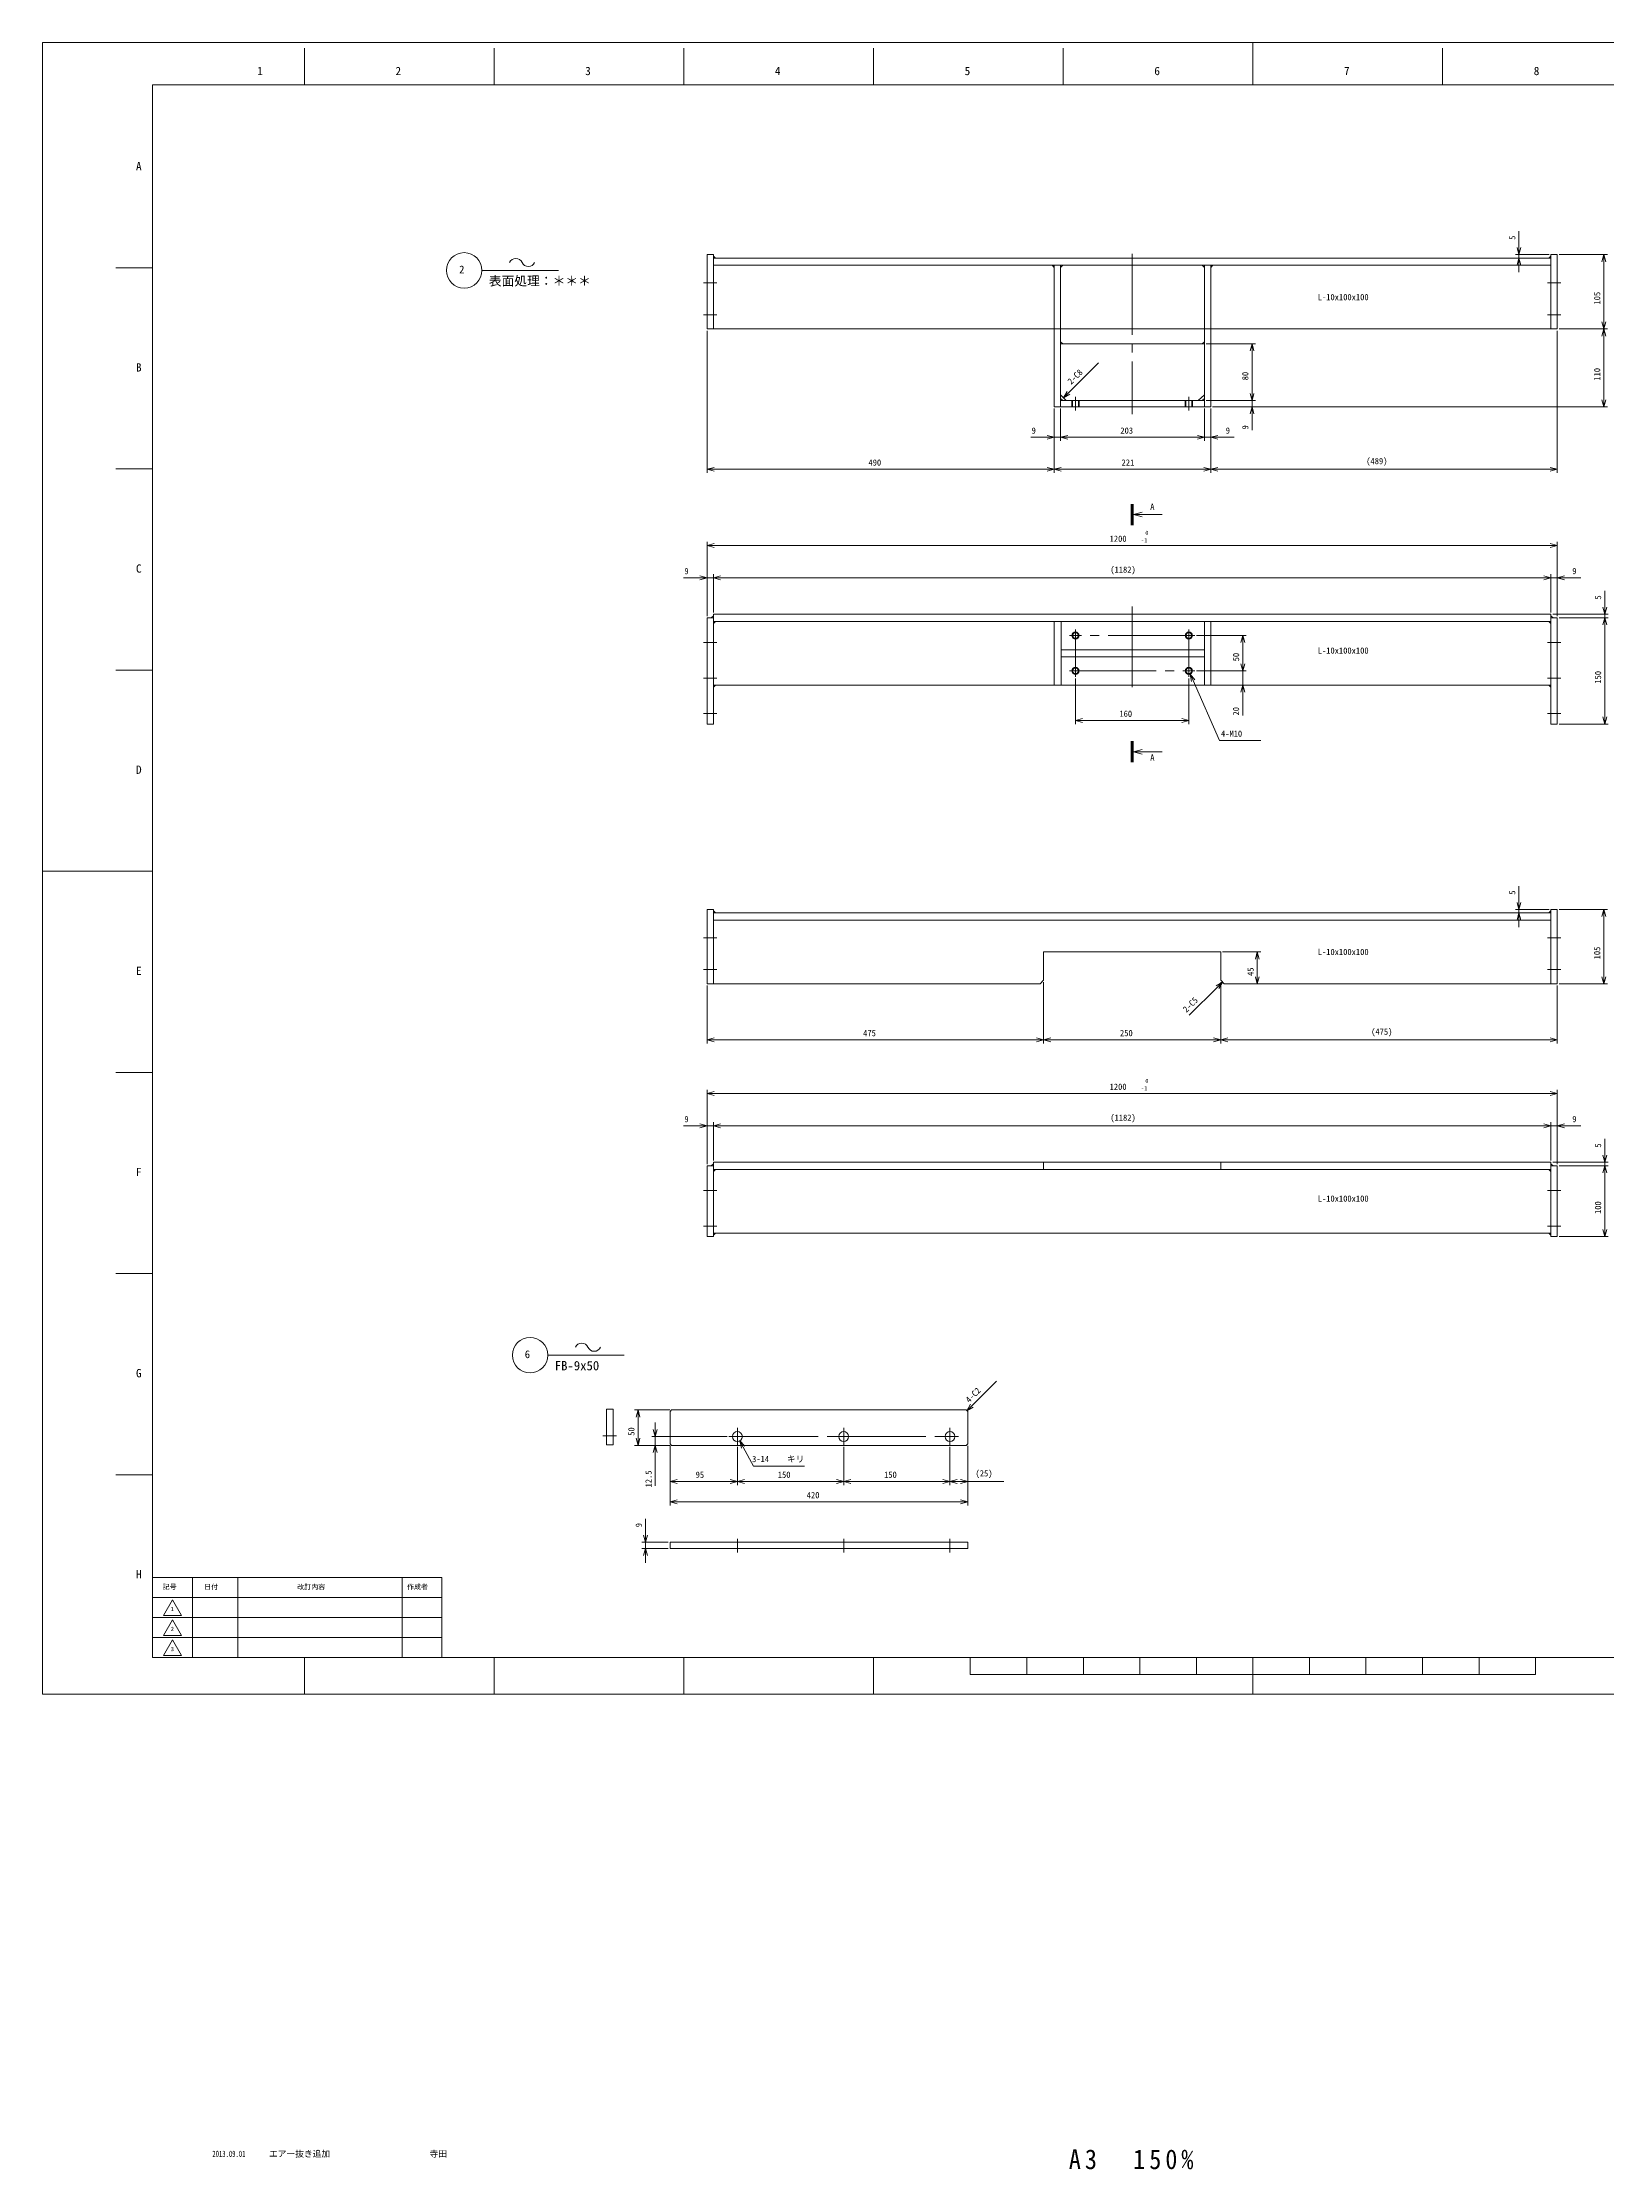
# Model space of a CAD drawing. Units: millimetres at full size. Extents: x -1656 to 1656, y -1827 to 1175.
# Drawn here: x -1656 to 552, y -1827 to 1175 of the extents above; entities that cross this region are included whole.
import ezdxf
from ezdxf.enums import TextEntityAlignment as Align

# ---------------------------------------------------------------- set-up
doc = ezdxf.new("R2010")
doc.units = ezdxf.units.MM
doc.header["$LTSCALE"] = 12.6647
doc.linetypes.add('CHAIN2', pattern=[12, 9, -1, 1, -1])
for name, color, linetype, lineweight in [('0-0_90_FRAME', 2, 'Continuous', 9), ('0-1_91_BLANK', 6, 'Continuous', 9), ('0-2_08_DIM', 3, 'Continuous', 9), ('0-3_04_HIDDEN', 7, 'Continuous', 9), ('0-4_0', 134, 'Continuous', 9), ('0-5_05_CENTER', 2, 'CHAIN2', 9)]:
    doc.layers.add(name, color=color, linetype=linetype, lineweight=lineweight)
doc.layers.add('0-8', color=7, linetype='Continuous')
doc.styles.add('ＭＳ ゴシック', font='')
doc.styles.add('ＭＳ Ｐゴシック', font='')
doc.styles.get('ＭＳ ゴシック').set_extended_font_data('MS Gothic')
doc.styles.get('ＭＳ Ｐゴシック').set_extended_font_data('MS PGothic')

# ---------------------------------------------------------------- blocks, each defined once
blk = doc.blocks.new('p1ba05')
at = {"layer": '0-2_08_DIM'}
for centre, start, end in [((-2.954, 0.285), 24.22764, 155.57578), ((0, 1.621), 204.22764, 335.57578)]:
    blk.add_arc(centre, 1.621, start, end, dxfattribs=at)
blk = doc.blocks.new('M10Tz_1')
at = {"layer": '0-4_0'}
for radius in [5, 4]:
    blk.add_circle((0, 0), radius, dxfattribs=at)
at = {"layer": '0-5_05_CENTER'}
for p, q in [((8.34, 0), (-8.34, 0)), ((0, -8.34), (0, 8.34))]:
    blk.add_line(p, q, dxfattribs=at)
blk = doc.blocks.new('seca02')
at = {"layer": '0-4_0'}
for q in [(3.5, 0.804), (3.5, -0.804), (10.635, 0)]:
    blk.add_line((0.5, 0), q, dxfattribs=at)
blk.add_solid([(-0.5, 3.763), (-0.5, -3.763), (0.5, 3.763), (0.5, -3.763)], dxfattribs=at)
blk = doc.blocks.new('AM_BALLOON1')
at = {"layer": '0-2_08_DIM'}
blk.add_circle((0, 0), 5, dxfattribs=at)
blk = doc.blocks.new('_Open30')
at = {"layer": '0-2_08_DIM'}
blk.add_line((0, 0), (-1, 0), dxfattribs=at)
blk.add_lwpolyline([(-1, 0.268), (0, 0), (-1, -0.268)], dxfattribs=at)

msp = doc.modelspace()

# ---------------------------------------------------------------- linework, layer by layer
at = {"layer": '0-0_90_FRAME', "color": 6}
for p, q in [((51.77, 1175.44), (51.77, 1115.59)), ((-1656.41, 5.48), (-1501.02, 5.48)), ((-347.06, -1128.56), (-347.06, -1104.63)), ((-267.3, -1128.56), (-267.3, -1104.63)), ((-187.53, -1128.56), (-187.53, -1104.63)), ((-107.76, -1128.56), (-107.76, -1104.63)), ((-28, -1128.56), (-28, -1104.63)), ((51.77, -1156.24), (51.77, -1104.63)), ((131.53, -1128.56), (131.53, -1104.63)), ((211.3, -1128.56), (211.3, -1104.63)), ((291.07, -1128.56), (291.07, -1104.63)), ((370.83, -1128.56), (370.83, -1104.63)), ((450.6, -1128.56), (450.6, -1104.63)), ((-347.06, -1128.56), (450.6, -1128.56))]:
    msp.add_line(p, q, dxfattribs=at)
at = {"layer": '0-0_90_FRAME'}
for p, q in [((-1286.9, 1115.59), (-1286.9, 1167.44)), ((-1019.17, 1115.59), (-1019.17, 1167.44)), ((-751.44, 1115.59), (-751.44, 1167.44)), ((-483.7, 1115.59), (-483.7, 1167.44)), ((-215.97, 1115.59), (-215.97, 1167.44)), ((319.5, 1115.59), (319.5, 1167.44)), ((-1501.02, 857.45), (-1552.87, 857.45)), ((-1501.02, 573.46), (-1552.87, 573.46)), ((-1501.02, 289.47), (-1552.87, 289.47)), ((-1501.02, -278.51), (-1552.87, -278.51)), ((-1501.02, -562.5), (-1552.87, -562.5)), ((-1501.02, -846.49), (-1552.87, -846.49)), ((-1286.9, -1156.24), (-1286.9, -1104.63)), ((-1019.17, -1156.24), (-1019.17, -1104.63)), ((-751.44, -1156.24), (-751.44, -1104.63)), ((-483.7, -1156.24), (-483.7, -1104.63))]:
    msp.add_line(p, q, dxfattribs=at)
at = {"layer": '0-0_90_FRAME', "color": 134}
for p, q in [((-1501.02, -1019.77), (-1093.02, -1019.77)), ((-1445.02, -1104.63), (-1445.02, -991.48)), ((-1381.02, -1104.63), (-1381.02, -991.48)), ((-1149.02, -1104.63), (-1149.02, -991.48)), ((-1501.02, -1048.06), (-1093.02, -1048.06)), ((-1501.02, -1076.34), (-1093.02, -1076.34))]:
    msp.add_line(p, q, dxfattribs=at)
at = {"layer": '0-0_90_FRAME', "color": 6}
msp.add_lwpolyline([(-1501.02, -1104.63), (1604.56, -1104.63), (1604.56, 1115.59), (-1501.02, 1115.59)], close=True, dxfattribs=at)
at = {"layer": '0-0_90_FRAME', "color": 134}
for points in [[(-1501.02, -1104.63), (-1093.02, -1104.63), (-1093.02, -991.48), (-1501.02, -991.48)], [(-1485.75, -1045.05), (-1473.02, -1023), (-1460.29, -1045.05)], [(-1485.75, -1073.34), (-1473.02, -1051.29), (-1460.29, -1073.34)], [(-1485.75, -1101.62), (-1473.02, -1079.58), (-1460.29, -1101.62)]]:
    msp.add_lwpolyline(points, close=True, dxfattribs=at)
at = {"layer": '0-1_91_BLANK'}
msp.add_lwpolyline([(-1656.41, -1156.24), (1656.41, -1156.24), (1656.41, 1175.44), (-1656.41, 1175.44)], close=True, dxfattribs=at)
at = {"layer": '0-2_08_DIM'}
for p, q in [((427.24, 886.06), (427.24, 909.06)), ((469.83, 876.06), (422.24, 876.06)), ((469.83, 871.06), (422.24, 871.06)), ((427.24, 871.06), (427.24, 876.06)), ((483.83, 876.06), (552.05, 876.06)), ((-1036.32, 853.75), (-928.42, 853.75)), ((427.24, 861.06), (427.24, 851.06)), ((547.05, 781.06), (547.05, 866.06)), ((-718.68, 768.56), (-718.68, 568)), ((481.33, 768.56), (481.33, 568)), ((483.83, 771.06), (552.05, 771.06)), ((483.83, 771.06), (552.05, 771.06)), ((547.05, 761.06), (547.05, 671.06)), ((-208.56, 681.09), (-166, 723.11)), ((-14.17, 750.06), (55.46, 750.06)), ((50.46, 680.06), (50.46, 740.06)), ((-14.17, 670.06), (55.46, 670.06)), ((-14.17, 670.06), (55.46, 670.06)), ((-5.17, 661.06), (55.46, 661.06)), ((-5.17, 661.06), (552.05, 661.06)), ((50.46, 680.06), (50.46, 690.06)), ((50.46, 670.06), (50.46, 661.06)), ((-228.67, 658.56), (-228.67, 613.1)), ((-228.67, 658.56), (-228.67, 568)), ((-228.67, 658.56), (-228.67, 568)), ((-219.67, 658.56), (-219.67, 613.1)), ((-219.67, 658.56), (-219.67, 613.1)), ((-16.67, 658.56), (-16.67, 613.1)), ((-16.67, 658.56), (-16.67, 613.1)), ((-7.67, 658.56), (-7.67, 613.1)), ((-7.67, 658.56), (-7.67, 568)), ((-7.67, 658.56), (-7.67, 568)), ((50.46, 651.06), (50.46, 628.06)), ((-238.67, 618.1), (-261.67, 618.1)), ((-219.67, 618.1), (-228.67, 618.1)), ((-209.67, 618.1), (-199.67, 618.1)), ((-209.67, 618.1), (-26.67, 618.1)), ((-26.67, 618.1), (-36.67, 618.1)), ((-16.67, 618.1), (-7.67, 618.1)), ((2.33, 618.1), (25.33, 618.1)), ((-708.68, 573), (-238.67, 573)), ((-17.67, 573), (-218.67, 573)), ((2.33, 573), (471.33, 573)), ((-718.68, 365.79), (-718.68, 470.41)), ((-708.68, 465.41), (471.33, 465.41)), ((481.33, 365.79), (481.33, 470.41)), ((-718.68, 365.79), (-718.68, 424.77)), ((-709.68, 370.79), (-709.68, 424.77)), ((-709.68, 370.79), (-709.68, 424.77)), ((472.33, 370.79), (472.33, 424.77)), ((472.33, 370.79), (472.33, 424.77)), ((481.33, 365.79), (481.33, 424.77)), ((-728.68, 419.77), (-751.68, 419.77)), ((-709.68, 419.77), (-718.68, 419.77)), ((-699.68, 419.77), (-689.68, 419.77)), ((-699.68, 419.77), (462.33, 419.77)), ((462.33, 419.77), (452.33, 419.77)), ((472.33, 419.77), (481.33, 419.77)), ((491.33, 419.77), (514.33, 419.77)), ((548.33, 378.29), (548.33, 401.29)), ((474.83, 368.29), (553.33, 368.29)), ((483.83, 363.29), (553.33, 363.29)), ((483.83, 363.29), (553.33, 363.29)), ((548.33, 363.29), (548.33, 368.29)), ((-27.83, 338.29), (42.44, 338.29)), ((548.33, 353.29), (548.33, 343.29)), ((548.33, 353.29), (548.33, 223.29)), ((37.44, 298.29), (37.44, 328.29)), ((37.44, 298.29), (37.44, 308.29)), ((-198.67, 277.45), (-198.67, 213.35)), ((-38.67, 277.45), (-38.67, 213.35)), ((-27.83, 288.29), (42.44, 288.29)), ((-27.83, 288.29), (42.44, 288.29)), ((37.44, 288.29), (37.44, 268.29)), ((-5.17, 268.29), (42.44, 268.29)), ((37.44, 258.29), (37.44, 225.29)), ((-188.67, 218.35), (-48.67, 218.35)), ((483.83, 213.29), (553.33, 213.29)), ((427.24, -38.44), (427.24, -15.44)), ((469.83, -48.45), (422.24, -48.45)), ((469.83, -53.45), (422.24, -53.45)), ((427.24, -53.45), (427.24, -48.45)), ((483.83, -48.45), (552.05, -48.45)), ((547.05, -143.45), (547.05, -58.45)), ((427.24, -63.45), (427.24, -73.45)), ((8.83, -108.45), (62.87, -108.45)), ((57.87, -118.45), (57.87, -143.45)), ((-718.68, -155.95), (-718.68, -237.52)), ((-243.67, -150.95), (-243.67, -237.52)), ((-243.67, -150.95), (-243.67, -237.52)), ((1.76, -158.02), (-38.08, -197.86)), ((6.33, -150.95), (6.33, -237.52)), ((6.33, -150.95), (6.33, -237.52)), ((13.83, -153.45), (62.87, -153.45)), ((481.33, -155.95), (481.33, -237.52)), ((483.83, -153.45), (552.05, -153.45)), ((-708.68, -232.52), (-253.67, -232.52)), ((-3.67, -232.52), (-233.67, -232.52)), ((16.33, -232.52), (471.33, -232.52)), ((-718.68, -407.91), (-718.68, -303.29)), ((-708.68, -308.29), (471.33, -308.29)), ((481.33, -407.91), (481.33, -303.29)), ((-728.68, -353.94), (-751.68, -353.94)), ((-718.68, -407.91), (-718.68, -348.94)), ((-709.68, -353.94), (-718.68, -353.94)), ((-709.68, -402.91), (-709.68, -348.94)), ((-709.68, -402.91), (-709.68, -348.94)), ((-699.68, -353.94), (-689.68, -353.94)), ((-699.68, -353.94), (462.33, -353.94)), ((462.33, -353.94), (452.33, -353.94)), ((472.33, -402.91), (472.33, -348.94)), ((472.33, -402.91), (472.33, -348.94)), ((472.33, -353.94), (481.33, -353.94)), ((481.33, -407.91), (481.33, -348.94)), ((491.33, -353.94), (514.33, -353.94)), ((548.33, -395.41), (548.33, -372.41)), ((474.83, -405.41), (553.33, -405.41)), ((483.83, -410.41), (553.33, -410.41)), ((483.83, -410.41), (553.33, -410.41)), ((548.33, -410.41), (548.33, -405.41)), ((548.33, -420.41), (548.33, -430.41)), ((548.33, -420.41), (548.33, -500.41)), ((483.83, -510.41), (553.33, -510.41)), ((-943.34, -677.73), (-835.44, -677.73)), ((-344.72, -749.02), (-310.07, -714.36)), ((-771.3, -755.09), (-820.94, -755.09)), ((-815.94, -795.09), (-815.94, -765.09)), ((-791.77, -782.59), (-791.77, -772.59)), ((-771.3, -805.09), (-820.94, -805.09)), ((-690.35, -792.59), (-796.77, -792.59)), ((-771.3, -805.09), (-796.77, -805.09)), ((-791.77, -792.59), (-791.77, -805.09)), ((-770.8, -805.59), (-770.8, -861.05)), ((-770.8, -805.59), (-770.8, -889.86)), ((-675.8, -807.15), (-675.8, -861.05)), ((-675.8, -807.15), (-675.8, -861.05)), ((-525.8, -807.15), (-525.8, -861.05)), ((-525.8, -807.15), (-525.8, -861.05)), ((-375.8, -807.15), (-375.8, -861.05)), ((-375.8, -807.15), (-375.8, -861.05)), ((-350.8, -805.59), (-350.8, -861.05)), ((-350.8, -805.59), (-350.8, -889.86)), ((-791.77, -815.09), (-791.77, -862.09)), ((-685.8, -856.05), (-760.8, -856.05)), ((-665.8, -856.05), (-535.8, -856.05)), ((-515.8, -856.05), (-385.8, -856.05)), ((-365.8, -856.05), (-360.8, -856.05)), ((-350.8, -856.05), (-299.8, -856.05)), ((-760.8, -884.86), (-360.8, -884.86)), ((-805.48, -931.76), (-805.48, -908.76)), ((-773.3, -941.76), (-810.48, -941.76)), ((-773.3, -950.76), (-810.48, -950.76)), ((-805.48, -950.76), (-805.48, -941.76)), ((-805.48, -960.76), (-805.48, -970.76))]:
    msp.add_line(p, q, dxfattribs=at)
for points in [[(63.1, 190.21), (4.6, 190.21), (-32.62, 274.57)], [(-580.88, -834.57), (-652.98, -834.57), (-667.68, -807.53)]]:
    msp.add_lwpolyline(points, dxfattribs=at)
at = {"layer": '0-3_04_HIDDEN'}
for p, q in [((-709.68, 861.06), (472.33, 861.06)), ((-228.67, 861.06), (-228.67, 771.06)), ((-219.67, 771.06), (-219.67, 861.06)), ((-16.67, 771.06), (-16.67, 861.06)), ((-7.67, 861.06), (-7.67, 771.06)), ((-203.67, 661.06), (-203.67, 670.06)), ((-202.77, 661.06), (-202.77, 670.06)), ((-194.57, 661.06), (-194.57, 670.06)), ((-193.67, 661.06), (-193.67, 670.06)), ((-43.67, 661.06), (-43.67, 670.06)), ((-42.77, 661.06), (-42.77, 670.06)), ((-34.57, 661.06), (-34.57, 670.06)), ((-33.67, 661.06), (-33.67, 670.06)), ((-709.68, -63.45), (472.33, -63.45))]:
    msp.add_line(p, q, dxfattribs=at)
msp.add_lwpolyline([(-218.67, 308.29), (-16.67, 308.29), (-16.67, 318.29), (-218.67, 318.29)], close=True, dxfattribs=at)
at = {"layer": '0-4_0'}
for p, q in [((-228.67, 661.06), (-228.67, 771.06)), ((-219.67, 771.06), (-219.67, 661.06)), ((-16.67, 771.06), (-16.67, 661.06)), ((-7.67, 661.06), (-7.67, 771.06)), ((-219.67, 750.06), (-16.67, 750.06)), ((-228.67, 661.06), (-219.67, 661.06)), ((-211.67, 670.06), (-219.67, 678.06)), ((-16.67, 678.06), (-25.67, 670.06)), ((-7.67, 661.06), (-16.67, 661.06)), ((-709.68, 358.29), (472.33, 358.29)), ((-218.67, 358.29), (-218.67, 268.29)), ((-16.67, 358.29), (-16.67, 268.29)), ((6.33, -108.45), (-243.67, -108.45)), ((-709.68, -415.41), (472.33, -415.41)), ((-243.67, -405.41), (-243.67, -415.41)), ((6.33, -405.41), (6.33, -415.41))]:
    msp.add_line(p, q, dxfattribs=at)
for points in [[(-718.68, 771.06), (-718.68, 876.06), (-709.68, 876.06), (-709.68, 771.06)], [(-709.68, 771.06), (472.33, 771.06), (472.33, 871.06), (-709.68, 871.06)], [(481.33, 771.06), (481.33, 876.06), (472.33, 876.06), (472.33, 771.06)], [(-219.67, 661.06), (-16.67, 661.06), (-16.67, 670.06), (-219.67, 670.06)], [(-709.68, 213.29), (-718.68, 213.29), (-718.68, 363.29), (-709.68, 363.29)], [(-709.68, 268.29), (472.33, 268.29), (472.33, 368.29), (-709.68, 368.29)], [(472.33, 213.29), (481.33, 213.29), (481.33, 363.29), (472.33, 363.29)], [(-228.67, 358.29), (-7.67, 358.29), (-7.67, 268.29), (-228.67, 268.29)], [(-718.68, -153.45), (-718.68, -48.45), (-709.68, -48.45), (-709.68, -153.45)], [(481.33, -153.45), (481.33, -48.45), (472.33, -48.45), (472.33, -153.45)], [(-709.68, -510.41), (-718.68, -510.41), (-718.68, -410.41), (-709.68, -410.41)], [(-709.68, -505.41), (472.33, -505.41), (472.33, -405.41), (-709.68, -405.41)], [(472.33, -510.41), (481.33, -510.41), (481.33, -410.41), (472.33, -410.41)], [(-851.34, -804.13), (-851.34, -754.13), (-860.34, -754.13), (-860.34, -804.13)], [(-768.8, -755.09), (-352.8, -755.09), (-350.8, -757.09), (-350.8, -803.09), (-352.8, -805.09), (-768.8, -805.09), (-770.8, -803.09), (-770.8, -757.09)], [(-770.8, -941.76), (-350.8, -941.76), (-350.8, -950.76), (-770.8, -950.76)]]:
    msp.add_lwpolyline(points, close=True, dxfattribs=at)
at = {"layer": '0-4_0', "color": 3}
for points in [[(-709.68, 871.06), (-706.68, 871.06), (-709.68, 874.06)], [(472.33, 871.06), (472.33, 874.06), (469.33, 871.06)], [(-228.67, 861.06), (-228.67, 858.06), (-231.67, 861.06)], [(-219.67, 861.06), (-219.67, 858.06), (-216.67, 861.06)], [(-16.67, 861.06), (-16.67, 858.06), (-19.67, 861.06)], [(-7.67, 861.06), (-7.67, 858.06), (-4.67, 861.06)], [(-219.67, 750.06), (-219.67, 753.06), (-216.67, 750.06)], [(-16.67, 750.06), (-16.67, 753.06), (-19.67, 750.06)], [(-219.67, 670.06), (-219.67, 673.06), (-216.67, 670.06)], [(-16.67, 670.06), (-16.67, 673.06), (-19.67, 670.06)], [(-709.68, 363.29), (-712.68, 363.29), (-709.68, 366.29)], [(472.33, 363.29), (475.33, 363.29), (472.33, 366.29)], [(-709.68, 358.29), (-706.68, 358.29), (-709.68, 355.29)], [(472.33, 358.29), (469.33, 358.29), (472.33, 355.29)], [(-709.68, 268.29), (-706.68, 268.29), (-709.68, 265.29)], [(472.33, 268.29), (469.33, 268.29), (472.33, 265.29)], [(-709.68, -53.45), (-706.68, -53.45), (-709.68, -50.45)], [(472.33, -53.45), (472.33, -50.45), (469.33, -53.45)], [(-709.68, -410.41), (-712.68, -410.41), (-709.68, -407.41)], [(-709.68, -415.41), (-706.68, -415.41), (-709.68, -418.41)], [(472.33, -415.41), (469.33, -415.41), (472.33, -418.41)], [(472.33, -410.41), (475.33, -410.41), (472.33, -407.41)], [(-709.68, -505.41), (-706.68, -505.41), (-709.68, -508.41)], [(472.33, -505.41), (469.33, -505.41), (472.33, -508.41)]]:
    msp.add_lwpolyline(points, close=True, dxfattribs=at)
at = {"layer": '0-4_0'}
msp.add_lwpolyline([(6.33, -108.45), (6.33, -148.45), (11.33, -153.45), (472.33, -153.45), (472.33, -53.45), (-709.68, -53.45), (-709.68, -153.45), (-248.67, -153.45), (-243.67, -148.45), (-243.67, -108.45)], dxfattribs=at)
for centre in [(-675.8, -792.59), (-525.8, -792.59), (-375.8, -792.59)]:
    msp.add_circle(centre, 7, dxfattribs=at)
at = {"layer": '0-5_05_CENTER'}
for p, q in [((-118.67, 876.99), (-118.67, 650.88)), ((-704.68, 836.06), (-723.68, 836.06)), ((467.33, 836.06), (486.33, 836.06)), ((-704.68, 791.06), (-723.68, 791.06)), ((467.33, 791.06), (486.33, 791.06)), ((-198.67, 656.06), (-198.67, 675.06)), ((-38.67, 656.06), (-38.67, 675.06)), ((-118.67, 379.15), (-118.67, 255.24)), ((-704.68, 328.29), (-723.68, 328.29)), ((467.33, 328.29), (486.33, 328.29)), ((-704.68, 278.29), (-723.68, 278.29)), ((467.33, 278.29), (486.33, 278.29)), ((-704.68, 228.29), (-723.68, 228.29)), ((467.33, 228.29), (486.33, 228.29)), ((-704.68, -88.45), (-723.68, -88.45)), ((467.33, -88.45), (486.33, -88.45)), ((-704.68, -133.45), (-723.68, -133.45)), ((467.33, -133.45), (486.33, -133.45)), ((-704.68, -445.41), (-723.68, -445.41)), ((467.33, -445.41), (486.33, -445.41)), ((-704.68, -495.41), (-723.68, -495.41)), ((467.33, -495.41), (486.33, -495.41)), ((-675.8, -804.65), (-675.8, -780.54)), ((-525.8, -804.65), (-525.8, -780.54)), ((-375.8, -804.65), (-375.8, -780.54)), ((-846.41, -791.63), (-865.73, -791.63)), ((-663.74, -792.59), (-687.85, -792.59)), ((-675.8, -792.59), (-375.8, -792.59)), ((-513.74, -792.59), (-537.85, -792.59)), ((-363.74, -792.59), (-387.85, -792.59)), ((-675.8, -936.83), (-675.8, -956.15)), ((-525.8, -936.83), (-525.8, -956.15)), ((-375.8, -936.83), (-375.8, -956.15))]:
    msp.add_line(p, q, dxfattribs=at)
msp.add_lwpolyline([(-198.67, 288.29), (-38.67, 288.29), (-38.67, 338.29), (-198.67, 338.29)], close=True, dxfattribs=at)

# ---------------------------------------------------------------- block references
at = {"layer": '0-2_08_DIM'}
for name, p, xscale, yscale in [('AM_BALLOON1', (-1061.36, 853.79), 5, 5), ('p1ba05', (-970.77, 859.22), 6, 6), ('_Open30', (-228.67, 618.1), 10, 10), ('_Open30', (-16.67, 618.1), 10, 10), ('_Open30', (-16.67, 618.1), 10, 10), ('_Open30', (-228.67, 573), 10, 10), ('_Open30', (-7.67, 573), 10, 10), ('_Open30', (481.33, 573), 10, 10), ('_Open30', (481.33, 465.41), 10, 10), ('_Open30', (-718.68, 419.77), 10, 10), ('_Open30', (472.33, 419.77), 10, 10), ('_Open30', (472.33, 419.77), 10, 10), ('_Open30', (-38.67, 218.35), 10, 10), ('_Open30', (-243.67, -232.52), 10, 10), ('_Open30', (6.33, -232.52), 10, 10), ('_Open30', (481.33, -232.52), 10, 10), ('_Open30', (481.33, -308.29), 10, 10), ('_Open30', (-718.68, -353.94), 10, 10), ('_Open30', (472.33, -353.94), 10, 10), ('_Open30', (472.33, -353.94), 10, 10), ('AM_BALLOON1', (-968.37, -677.7), 5, 5), ('p1ba05', (-877.78, -672.26), 6, 6), ('_Open30', (-675.8, -856.05), 10, 10), ('_Open30', (-525.8, -856.05), 10, 10), ('_Open30', (-375.8, -856.05), 10, 10), ('_Open30', (-350.8, -856.05), 10, 10), ('_Open30', (-350.8, -884.86), 10, 10)]:
    msp.add_blockref(name, p, dxfattribs=dict(at, xscale=xscale, yscale=yscale))
at = {"layer": '0-2_08_DIM', "xscale": 10, "yscale": 10}
for p, rotation in [((427.24, 876.06), 270), ((427.24, 871.06), 90), ((547.05, 876.06), 90), ((547.05, 771.06), 270), ((547.05, 771.06), 90), ((50.46, 750.06), 90), ((-215.67, 674.06), 224.63202), ((50.46, 670.06), 270), ((50.46, 670.06), 270), ((50.46, 661.06), 90), ((547.05, 661.06), 270), ((-219.67, 618.1), 180), ((-219.67, 618.1), 180), ((-7.67, 618.1), 180), ((-718.68, 573), 180), ((-228.67, 573), 180), ((-7.67, 573), 180), ((-718.68, 465.41), 180), ((-709.68, 419.77), 180), ((-709.68, 419.77), 180), ((481.33, 419.77), 180), ((548.33, 368.29), 270), ((548.33, 363.29), 90), ((548.33, 363.29), 90), ((37.44, 338.29), 90), ((-36.66, 283.72), 113.80567), ((37.44, 288.29), 270), ((37.44, 288.29), 270), ((37.44, 268.29), 90), ((-198.67, 218.35), 180), ((548.33, 213.29), 270), ((427.24, -48.45), 270), ((427.24, -53.45), 90), ((547.05, -48.45), 90), ((57.87, -108.45), 90), ((8.83, -150.95), 45), ((57.87, -153.45), 270), ((547.05, -153.45), 270), ((-718.68, -232.52), 180), ((-243.67, -232.52), 180), ((6.33, -232.52), 180), ((-718.68, -308.29), 180), ((-709.68, -353.94), 180), ((-709.68, -353.94), 180), ((481.33, -353.94), 180), ((548.33, -405.41), 270), ((548.33, -410.41), 90), ((548.33, -410.41), 90), ((548.33, -510.41), 270), ((-351.8, -756.09), 225), ((-815.94, -755.09), 90), ((-815.94, -805.09), 270), ((-791.77, -792.59), 270), ((-791.77, -805.09), 90), ((-672.45, -798.74), 118.52896), ((-770.8, -856.05), 180), ((-675.8, -856.05), 180), ((-525.8, -856.05), 180), ((-375.8, -856.05), 180), ((-770.8, -884.86), 180), ((-805.48, -941.76), 270), ((-805.48, -950.76), 90)]:
    msp.add_blockref('_Open30', p, dxfattribs=dict(at, rotation=rotation))
at = {"layer": '0-4_0', "xscale": 4, "yscale": 4}
for p in [(-118.67, 509.02), (-118.67, 174.11)]:
    msp.add_blockref('seca02', p, dxfattribs=at)
at = {"layer": '0-4_0'}
for p in [(-198.67, 338.29), (-38.67, 338.29), (-198.67, 288.29), (-38.67, 288.29)]:
    msp.add_blockref('M10Tz_1', p, dxfattribs=at)

# ---------------------------------------------------------------- texts
at = {"layer": '0-0_90_FRAME', "color": 134}
for s, height, style, p in [('1', 11.73, 'ＭＳ ゴシック', (-1353.57, 1125.92)), ('2', 11.73, 'ＭＳ ゴシック', (-1158.37, 1125.92)), ('3', 11.73, 'ＭＳ ゴシック', (-890.64, 1125.92)), ('4', 11.73, 'ＭＳ ゴシック', (-622.9, 1125.92)), ('5', 11.73, 'ＭＳ ゴシック', (-355.17, 1125.92)), ('6', 11.73, 'ＭＳ ゴシック', (-87.43, 1125.92)), ('7', 11.73, 'ＭＳ ゴシック', (180.3, 1125.92)), ('8', 11.73, 'ＭＳ ゴシック', (448.04, 1125.92)), ('A', 11.73, 'ＭＳ ゴシック', (-1524.58, 991.45)), ('B', 11.73, 'ＭＳ ゴシック', (-1524.58, 707.46)), ('C', 11.73, 'ＭＳ ゴシック', (-1524.58, 423.47)), ('D', 11.73, 'ＭＳ ゴシック', (-1524.58, 139.48)), ('E', 11.73, 'ＭＳ ゴシック', (-1524.58, -144.51)), ('F', 11.73, 'ＭＳ ゴシック', (-1524.58, -428.5)), ('G', 11.73, 'ＭＳ ゴシック', (-1524.58, -712.49)), ('H', 11.73, 'ＭＳ ゴシック', (-1524.58, -996.48)), ('記号', 7.038, 'ＭＳ Ｐゴシック', (-1486.99, -1010.43)), ('日付', 7.038, 'ＭＳ Ｐゴシック', (-1428.36, -1010.43)), ('改訂内容', 7.038, 'ＭＳ Ｐゴシック', (-1296.95, -1010.59)), ('作成者', 7.038, 'ＭＳ Ｐゴシック', (-1141.97, -1010.43)), ('1', 6.22, 'ＭＳ ゴシック', (-1475.78, -1040.94)), ('2', 6.22, 'ＭＳ ゴシック', (-1475.78, -1069.23)), ('3', 6.22, 'ＭＳ ゴシック', (-1475.78, -1097.51))]:
    msp.add_text(s, height=height, dxfattribs=dict(at, style=style)).set_placement(p, align=Align.BOTTOM_LEFT)
at = {"layer": '0-0_90_FRAME', "color": 3, "style": 'ＭＳ ゴシック', "width": 0.65}
msp.add_text('2013.09.01', height=8.798, dxfattribs=at).set_placement((-1416.78, -1812.26), align=Align.BOTTOM_LEFT)
at = {"layer": '0-0_90_FRAME', "color": 3, "style": 'ＭＳ ゴシック'}
for s, p in [('エアー抜き追加', (-1336.81, -1812.26)), ('寺田', (-1110.27, -1812.26))]:
    msp.add_text(s, height=8.798, dxfattribs=at).set_placement(p, align=Align.BOTTOM_LEFT)
at = {"layer": '0-2_08_DIM', "style": 'ＭＳ ゴシック'}
for s, height, rotation, p in [('5', 8.8, 90, (424.74, 896.85)), ('105', 8.798, 90, (544.55, 805.56)), ('2-C8', 8.798, 44.632, (-202.88, 690.21)), ('80', 8.798, 90, (47.96, 698.63)), ('110', 8.798, 90, (544.55, 698.06)), ('9', 8.8, 90, (47.96, 629.13)), ('5', 8.8, 90, (545.82, 389.08)), ('50', 8.798, 90, (34.94, 301.86)), ('150', 8.798, 90, (545.83, 270.29)), ('20', 8.798, 90, (34.94, 225.36)), ('5', 8.8, 90, (424.74, -27.66)), ('105', 8.798, 90, (544.55, -118.95)), ('45', 8.798, 90, (55.37, -142.37)), ('2-C5', 8.798, 45, (-40.1, -196.34)), ('5', 8.8, 90, (545.82, -384.63)), ('100', 8.798, 90, (545.83, -478.41)), ('4-C2', 8.798, 45, (-346.74, -747.5)), ('50', 8.798, 90, (-818.44, -791.52)), ('12.5', 8.798, 90, (-794.27, -864.45)), ('9', 8.8, 90, (-807.98, -920.68))]:
    msp.add_text(s, height=height, rotation=rotation, dxfattribs=at).set_placement(p, align=Align.BOTTOM_LEFT)
at = {"layer": '0-2_08_DIM'}
for s, height, style, p in [('表面処理：＊＊＊', 13.2, 'ＭＳ ゴシック', (-1026.6, 828.4)), ('L-10x100x100', 8.798, 'ＭＳ ゴシック', (143.24, 809.01)), ('9', 8.8, 'ＭＳ ゴシック', (-260.6, 620.6)), ('203', 8.798, 'ＭＳ ゴシック', (-135.32, 620.6)), ('9', 8.8, 'ＭＳ ゴシック', (13.4, 620.6)), ('490', 8.798, 'ＭＳ ゴシック', (-490.82, 575.5)), ('221', 8.798, 'ＭＳ ゴシック', (-133.6, 575.5)), ('(489)', 8.798, 'ＭＳ ゴシック', (211.68, 577.5)), (' 0', 5.865, 'ＭＳ ゴシック', (-104.77, 478.58)), ('1200', 8.798, 'ＭＳ ゴシック', (-150.48, 467.91)), ('-1', 5.865, 'ＭＳ ゴシック', (-106.29, 467.91)), ('9', 8.8, 'ＭＳ ゴシック', (-750.6, 422.27)), ('(1182)', 8.798, 'ＭＳ ゴシック', (-149.53, 424.27)), ('9', 8.8, 'ＭＳ ゴシック', (502.4, 422.27)), ('L-10x100x100', 8.798, 'ＭＳ ゴシック', (143.24, 310.04)), ('160', 8.798, 'ＭＳ ゴシック', (-136.67, 220.85)), ('4-M10', 8.798, 'ＭＳ ゴシック', (6.67, 192.71)), ('L-10x100x100', 8.798, 'ＭＳ ゴシック', (143.24, -115.5)), ('475', 8.798, 'ＭＳ ゴシック', (-498.32, -230.02)), ('250', 8.798, 'ＭＳ ゴシック', (-135.82, -230.02)), ('(475)', 8.798, 'ＭＳ ゴシック', (218.68, -228.02)), ('1200', 8.798, 'ＭＳ ゴシック', (-150.48, -305.79)), ('-1', 5.865, 'ＭＳ ゴシック', (-106.29, -305.79)), (' 0', 5.865, 'ＭＳ ゴシック', (-104.77, -295.12)), ('9', 8.8, 'ＭＳ ゴシック', (-750.6, -351.44)), ('(1182)', 8.798, 'ＭＳ ゴシック', (-149.53, -349.44)), ('9', 8.8, 'ＭＳ ゴシック', (502.4, -351.44)), ('L-10x100x100', 8.798, 'ＭＳ ゴシック', (143.24, -463.67)), ('FB-9x50', 13.2, 'ＭＳ ゴシック', (-933.61, -703.08)), ('3-14', 8.798, 'ＭＳ ゴシック', (-655.04, -831.39)), ('キリ', 8.798, 'ＭＳ Ｐゴシック', (-605.9, -831.39)), ('(25)', 8.798, 'ＭＳ ゴシック', (-339.72, -851.55)), ('95', 8.798, 'ＭＳ ゴシック', (-734.73, -853.55)), ('150', 8.798, 'ＭＳ ゴシック', (-618.8, -853.55)), ('150', 8.798, 'ＭＳ ゴシック', (-468.8, -853.55)), ('420', 8.798, 'ＭＳ ゴシック', (-577.94, -882.36))]:
    msp.add_text(s, height=height, dxfattribs=dict(at, style=style)).set_placement(p, align=Align.BOTTOM_LEFT)
at = {"layer": '0-4_0', "style": 'ＭＳ ゴシック'}
for s, height, p in [('2', 11, (-1068.5, 846.29)), ('A', 8.8, (-93.17, 513.02)), ('A', 8.8, (-93.17, 159.01)), ('6', 11, (-975.87, -685.2))]:
    msp.add_text(s, height=height, dxfattribs=at).set_placement(p, align=Align.BOTTOM_LEFT)
at = {"layer": '0-8', "insert": (-208.06, -1827.34), "char_height": 27.85, "attachment_point": 7, "style": 'ＭＳ ゴシック'}
msp.add_mtext('\\T1.33;\\W0.9;A3\u3000150%', dxfattribs=at)

doc.saveas('drawing.dxf')
